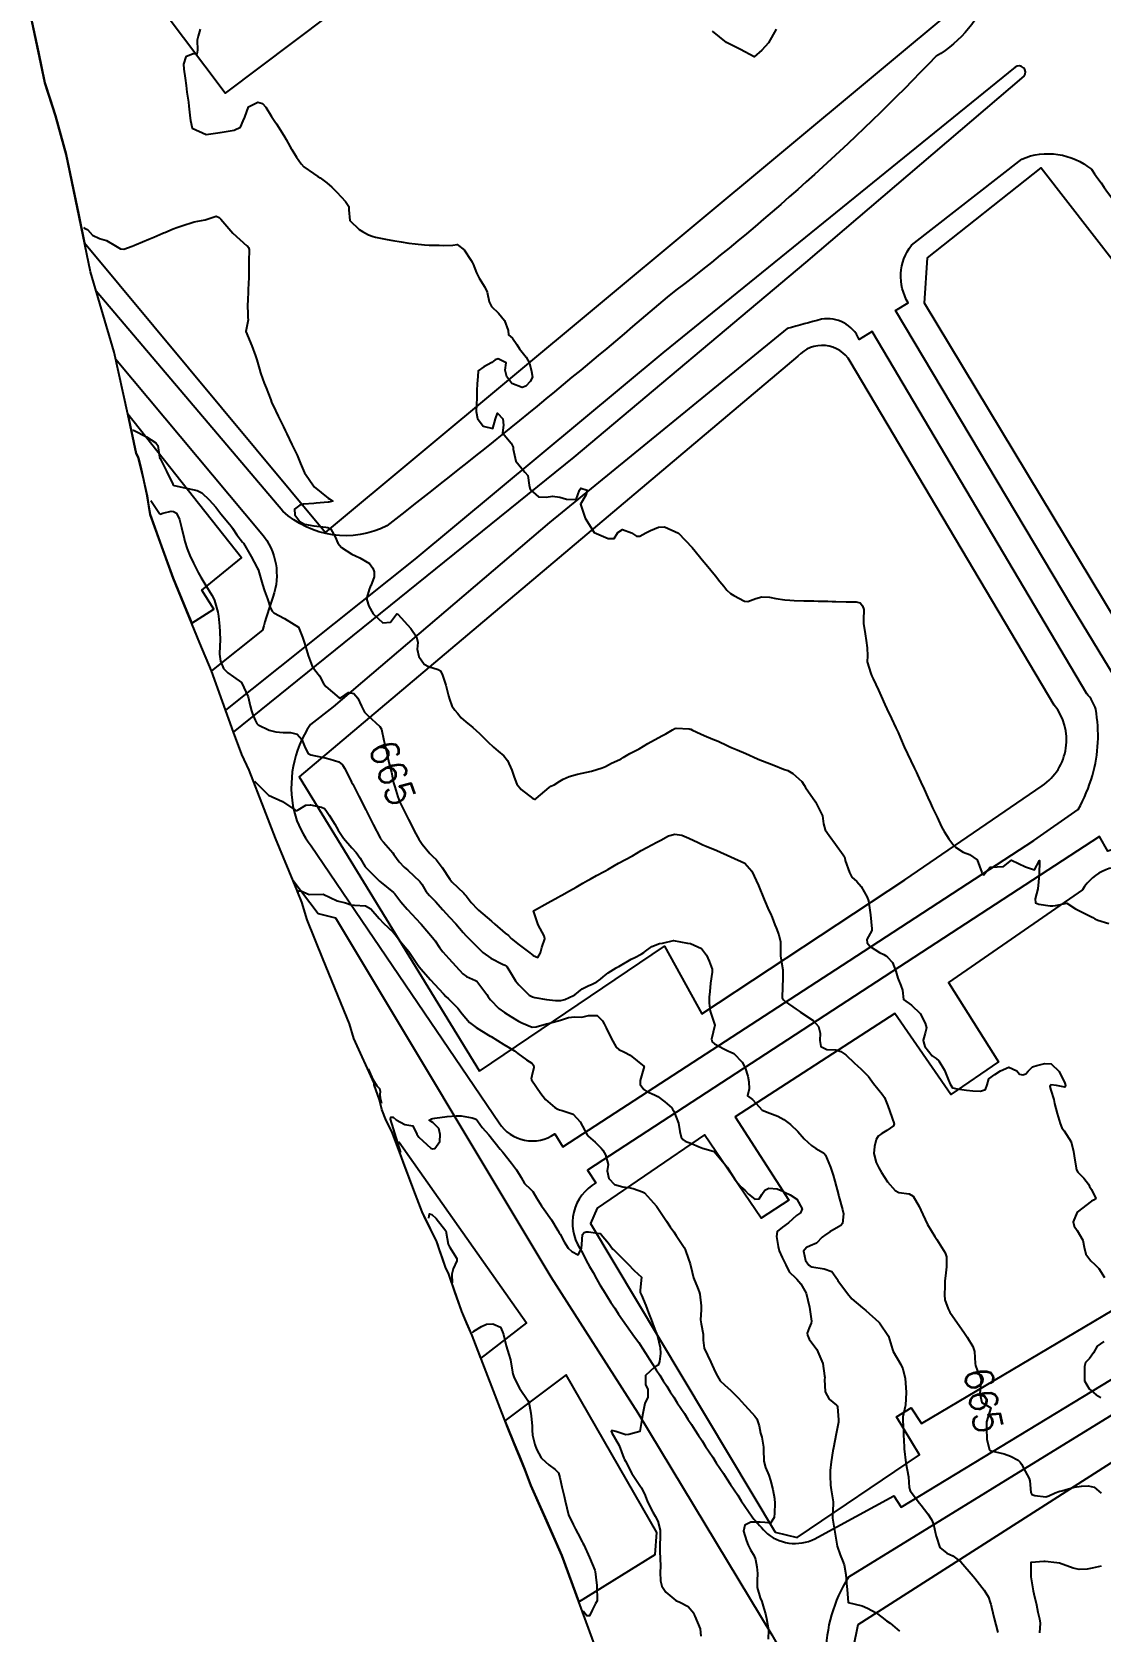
# Model space of a CAD drawing. Header units: metres. Extents: x 292545 to 299085, y 7450245 to 7463078.
# Drawn here: x 295564.9 to 295717.1, y 7458453.5 to 7458681.2 of the extents above; entities that cross this region are included whole.
import ezdxf
from ezdxf.enums import TextEntityAlignment as Align

# ---------------------------------------------------------------- set-up
doc = ezdxf.new("R2010")
doc.units = ezdxf.units.M
for name, color, linetype in [('Area', 45, 'Continuous'), ('Cotas', 45, 'Continuous'), ('Curvas de Nivel 1m', 11, 'Continuous'), ('Curvas de Nivel 5m', 15, 'Continuous'), ('Edificações', 30, 'Continuous'), ('Vias Primárias', 230, 'Continuous')]:
    doc.layers.add(name, color=color, linetype=linetype)
doc.styles.add('Style-STANDARD', font='STANDARD.shx')

msp = doc.modelspace()

# ---------------------------------------------------------------- linework, layer by layer
at = {"layer": 'Area'}
msp.add_polyline3d([(295645.28, 7458451.03, 681.32), (295640.41, 7458464.19, 675.6), (295636, 7458474.2, 670.65), (295635.16, 7458476.47, 669.36), (295633.56, 7458480.26, 674.69), (295632.65, 7458482.49, 673.96), (295627.63, 7458495.55, 678.4), (295626.14, 7458498.97, 678.29), (295624.31, 7458504.29, 675.39), (295623.82, 7458505.27, 676.83), (295622.95, 7458507.88, 677.41), (295622.62, 7458508.88, 677.63), (295622.62, 7458508.88, 677.65), (295621.68, 7458510.74, 678.77), (295620.52, 7458513.15, 669.27), (295619.55, 7458515.61, 669.12), (295616.19, 7458524.62, 674.65), (295615.39, 7458526.19, 669.03), (295614.77, 7458527.73, 668.89), (295614.42, 7458529.12, 668.95), (295613.65, 7458531.23, 678.04), (295613.67, 7458531.5, 668.78), (295610.75, 7458537.86, 669.53), (295610.17, 7458539.94, 668.71), (295606.41, 7458549.11, 668.35), (295604.14, 7458554.75, 668.12), (295603.37, 7458557.28, 668.13), (295602.76, 7458558.8, 667.96), (295602.7, 7458558.93, 667.98), (295599.58, 7458566.38, 667.32), (295597.99, 7458570.56, 666.94), (295595.84, 7458576.09, 666.6), (295594.79, 7458578.28, 680.72), (295593.61, 7458581.47, 676.86), (295590.48, 7458590.23, 676.93), (295588.84, 7458594.17, 670.73), (295585.03, 7458603.41, 669.95), (295581.72, 7458612.48, 670.47), (295581.29, 7458615.12, 670.66), (295580.84, 7458617.38, 670.83), (295580.05, 7458620.61, 669.97), (295579.74, 7458621.15, 665.24), (295578.56, 7458626.76, 664.33), (295576.6, 7458635.61, 664.55), (295573.24, 7458647.04, 669.17), (295569.77, 7458663.77, 670.08), (295568.25, 7458669.26, 668.97), (295566.74, 7458673.98, 671.86), (295564.89, 7458682.77, 672.77)], dxfattribs=at)
at = {"layer": 'Curvas de Nivel 1m', "flags": 128}
for points, elevation in [([(295588.88, 7458681.62), (295588.59, 7458680.61), (295588.43, 7458680.06), (295588.5, 7458678.61), (295588.4, 7458678.06), (295587.85, 7458678.11), (295586.81, 7458677.65), (295586.51, 7458676.63), (295586.55, 7458675.9), (295586.71, 7458674.63), (295586.85, 7458673.57), (295586.98, 7458672.63), (295587.18, 7458671.21), (295587.26, 7458670.62), (295587.45, 7458668.91), (295587.48, 7458668.62), (295587.72, 7458667.51), (295589.71, 7458666.6), (295591.72, 7458666.91), (295593.15, 7458667.13), (295593.72, 7458667.22), (295594.6, 7458667.66), (295595.01, 7458668.54), (295595.21, 7458669.07), (295595.75, 7458670.53), (295597.08, 7458671.2), (295597.76, 7458671.04), (295598.23, 7458670.5), (295599.04, 7458669.18), (295599.5, 7458668.48), (295599.73, 7458668.13), (295600.79, 7458666.46), (295601.13, 7458665.89), (295601.69, 7458664.85), (295601.83, 7458664.6), (295601.91, 7458664.46), (295602.61, 7458663.38), (295603.25, 7458662.44), (295603.66, 7458662.02), (295605.01, 7458661.05), (295605.64, 7458660.63), (295605.96, 7458660.41), (295606.94, 7458659.7), (295607.62, 7458659.11), (295608.36, 7458658.37), (295609.6, 7458657.08), (295610.07, 7458656.36), (295610.07, 7458655.87), (295610.22, 7458654.35), (295611.55, 7458653.08), (295612, 7458652.79), (295612.86, 7458652.32), (295613.54, 7458652.08), (295613.84, 7458652), (295615.53, 7458651.63), (295616.33, 7458651.49), (295617.53, 7458651.31), (295618.63, 7458651.15), (295619.52, 7458651.03), (295620.85, 7458650.9), (295621.52, 7458650.84), (295622.91, 7458650.82), (295623.52, 7458650.81), (295624.88, 7458650.83), (295625.52, 7458650.92), (295626.51, 7458650.16), (295627.5, 7458648.67), (295627.7, 7458648.35), (295627.78, 7458648.15), (295628.24, 7458646.9), (295628.65, 7458646.13), (295629.45, 7458644.86), (295629.78, 7458644.13), (295630.05, 7458642.75), (295630.4, 7458642.12), (295631.41, 7458641.15), (295632.23, 7458640.09), (295632.75, 7458638.71), (295632.81, 7458638.09), (295633.37, 7458637.59), (295634, 7458636.71), (295634.36, 7458636.06), (295635.34, 7458634.88), (295635.81, 7458634.05), (295636.11, 7458632.85), (295636.24, 7458632.05), (295635.92, 7458631.43), (295635.28, 7458630.77), (295634.77, 7458630.58), (295633.29, 7458631.16), (295632.57, 7458632.09), (295632.36, 7458633.04), (295632.49, 7458634.09), (295631.33, 7458634.64), (295630.91, 7458634.52), (295630.45, 7458634.11), (295629.32, 7458633.52), (295628.51, 7458632.94), (295628.43, 7458632.14), (295628.35, 7458631.08), (295628.3, 7458630.14), (295628.29, 7458629.12), (295628.26, 7458628.14), (295628.22, 7458627.16), (295628.41, 7458626.14), (295629.22, 7458625.05), (295630.58, 7458624.75), (295630.95, 7458626.1), (295631.24, 7458626.9), (295631.99, 7458626.09), (295632.09, 7458625.22), (295631.96, 7458624.09), (295633.19, 7458622.66), (295633.46, 7458622.08), (295633.46, 7458621.8), (295633.84, 7458620.07), (295635.14, 7458618.53), (295635.59, 7458618.05), (295635.75, 7458616.68), (295635.91, 7458616.05), (295637.1, 7458615.02), (295638.18, 7458614.94), (295639.1, 7458615.1), (295640.14, 7458614.96), (295641.09, 7458614.66), (295642.45, 7458614.61), (295642.93, 7458615.96), (295643.12, 7458616.24), (295644.01, 7458615.95), (295643.83, 7458615.22), (295643.08, 7458613.96), (295643.72, 7458611.95), (295645.04, 7458609.94), (295647.03, 7458609.04), (295647.89, 7458609.05), (295648.41, 7458609.9), (295649.05, 7458610.35), (295650.33, 7458609.88), (295651.04, 7458609.4), (295651.51, 7458609.39), (295652.38, 7458609.85), (295653.05, 7458610.2), (295654.19, 7458610.69), (295655.05, 7458610.72), (295657.04, 7458609.8), (295659.01, 7458607.77), (295660.66, 7458605.75), (295660.99, 7458605.35), (295662.3, 7458603.74), (295662.95, 7458602.93), (295663.49, 7458602.27), (295663.94, 7458601.72), (295664.45, 7458601.22), (295664.94, 7458600.93), (295666.45, 7458600.16), (295666.93, 7458600.11), (295668.07, 7458600.53), (295668.93, 7458600.76), (295670, 7458600.71), (295670.93, 7458600.51), (295672.21, 7458600.34), (295672.93, 7458600.28), (295673.55, 7458600.22), (295674.93, 7458600.18), (295676.33, 7458600.17), (295676.93, 7458600.16), (295678.35, 7458600.13), (295678.93, 7458600.1), (295679.48, 7458600.08), (295680.93, 7458600.06), (295682.38, 7458600.04), (295682.93, 7458599.89), (295683.29, 7458599.49), (295683.44, 7458598.95), (295683.43, 7458597.48), (295683.43, 7458596.94), (295683.64, 7458595.48), (295683.79, 7458594.55), (295683.93, 7458593.48), (295683.97, 7458592.34), (295683.95, 7458591.48), (295684.46, 7458589.82), (295684.62, 7458589.47), (295684.8, 7458589.07), (295685.53, 7458587.46), (295685.92, 7458586.61), (295686.44, 7458585.44), (295686.74, 7458584.78), (295687.39, 7458583.43), (295688.03, 7458582.11), (295688.34, 7458581.42), (295688.69, 7458580.62), (295689.23, 7458579.41), (295689.69, 7458578.39), (295690.16, 7458577.4), (295690.64, 7458576.42), (295690.98, 7458575.74), (295691.13, 7458575.39), (295691.58, 7458574.35), (295692.04, 7458573.38), (295692.59, 7458572.17), (295692.95, 7458571.37), (295693.26, 7458570.68), (295693.9, 7458569.36), (295694.54, 7458568.01), (295694.9, 7458567.35), (295695.57, 7458566.29), (295696.28, 7458565.33), (295696.51, 7458565.08), (295697.6, 7458564.41), (295698.5, 7458564.06), (295699.6, 7458563.29), (295700.28, 7458561.47), (295700.33, 7458561.28), (295700.46, 7458561.19), (295700.56, 7458561.18), (295700.65, 7458561.28), (295701.47, 7458562.27), (295702.48, 7458562.29), (295703.38, 7458562.35), (295704.49, 7458563.23), (295706.48, 7458562.28), (295707.77, 7458561.89), (295708.49, 7458563.18), (295708.46, 7458561.18), (295708.25, 7458559.18), (295707.9, 7458557.72), (295707.92, 7458557.19), (295708.41, 7458556.96), (295710.01, 7458556.76), (295710.41, 7458556.75), (295710.79, 7458556.77), (295712.41, 7458557.14), (295713.62, 7458556.33), (295714.4, 7458555.96), (295716.08, 7458555.09), (295716.39, 7458554.9), (295716.79, 7458554.69), (295718.38, 7458554.22)], 663), ([(295670.98, 7458681.63), (295669.87, 7458679.65), (295668.91, 7458678.6), (295667.84, 7458677.67), (295665.86, 7458678.7), (295663.87, 7458679.72), (295661.89, 7458681.34)], 663), ([(295572.24, 7458653.37), (295572.44, 7458653.21), (295572.8, 7458653.06), (295573.54, 7458652.27), (295574.53, 7458651.77), (295575.53, 7458651.5), (295576.79, 7458650.75), (295577.52, 7458650.3), (295577.97, 7458650.28), (295579.19, 7458650.72), (295579.43, 7458650.81), (295579.52, 7458650.85), (295579.75, 7458650.94), (295581.53, 7458651.68), (295582.25, 7458651.97), (295583.54, 7458652.54), (295583.63, 7458652.58), (295583.83, 7458652.67), (295585.03, 7458653.18), (295585.55, 7458653.38), (295586.66, 7458653.74), (295587.56, 7458654.04), (295588.01, 7458654.16), (295589.56, 7458654.45), (295590.02, 7458654.59), (295591.16, 7458654.98), (295591.57, 7458654.8), (295591.82, 7458654.57), (295593.54, 7458652.55), (295595.52, 7458650.73), (295595.64, 7458650.65), (295595.77, 7458650.53), (295595.84, 7458650.21), (295595.81, 7458648.53), (295595.79, 7458646.84), (295595.79, 7458646.53), (295595.78, 7458646.22), (295595.72, 7458644.53), (295595.64, 7458642.74), (295595.63, 7458642.53), (295595.64, 7458640.76), (295595.67, 7458640.53), (295595.7, 7458640.23), (295595.37, 7458638.53), (295596.22, 7458636.52), (295596.77, 7458635.09), (295596.95, 7458634.51), (295597.31, 7458633.17), (295597.45, 7458632.66), (295597.5, 7458632.51), (295598, 7458631.21), (295598.28, 7458630.5), (295598.92, 7458628.82), (295599.05, 7458628.48), (295599.1, 7458628.33), (295599.25, 7458627.99), (295599.99, 7458626.47), (295600.72, 7458624.97), (295600.96, 7458624.46), (295601.21, 7458623.96), (295601.94, 7458622.45), (295602.67, 7458620.95), (295602.9, 7458620.44), (295603.15, 7458619.74), (295603.74, 7458618.43), (295604.3, 7458617.59), (295605.11, 7458616.41), (295607.1, 7458614.82), (295607.37, 7458614.66), (295607.78, 7458614.38), (295607.22, 7458614.26), (295607.09, 7458614.24), (295605.41, 7458614.09), (295605.09, 7458614.07), (295603.58, 7458613.94), (295603.08, 7458613.81), (295602.3, 7458613.22), (295602.34, 7458612.45), (295603.05, 7458611.47), (295603.73, 7458611.11), (295605.05, 7458610.89), (295606.76, 7458610.68), (295607.05, 7458610.62), (295607.49, 7458610.39), (295608.1, 7458609.31), (295608.47, 7458608.38), (295609.01, 7458607.78), (295610.5, 7458606.84), (295611, 7458606.6), (295611.61, 7458606.33), (295612.98, 7458605.49), (295613.48, 7458604.82), (295613.66, 7458604.31), (295613.68, 7458603.6), (295613.19, 7458602.32), (295613.1, 7458602.16), (295612.94, 7458601.82), (295612.61, 7458600.64), (295612.63, 7458600.32), (295612.91, 7458599.44), (295613.5, 7458598.31), (295614.88, 7458597.06), (295616.01, 7458597.16), (295616.83, 7458598.27), (295616.9, 7458598.33), (295617.04, 7458598.27), (295618.87, 7458596.25), (295619.7, 7458595.07), (295619.88, 7458594.23), (295619.78, 7458593.3), (295620.02, 7458592.24), (295620.81, 7458591.17), (295621.42, 7458590.84), (295622.81, 7458590.42), (295623.1, 7458590.2), (295623.41, 7458589.58), (295623.86, 7458588.19), (295624.28, 7458586.66), (295624.41, 7458586.18), (295624.74, 7458585.25), (295625.16, 7458584.6), (295625.53, 7458584.17), (295626.09, 7458583.53), (295626.72, 7458582.95), (295627.71, 7458582.14), (295628.7, 7458581.28), (295629.88, 7458580.12), (295630.68, 7458579.35), (295631.34, 7458578.77), (295632.13, 7458578.09), (295632.65, 7458577.43), (295633.31, 7458576.07), (295633.62, 7458575.07), (295634.01, 7458574.07), (295634.61, 7458573.31), (295636.29, 7458572.04), (295636.59, 7458571.93), (295636.68, 7458571.95), (295636.77, 7458572.04), (295638.61, 7458573.61), (295638.85, 7458573.77), (295639.32, 7458574), (295640.13, 7458574.48), (295640.62, 7458574.78), (295641.46, 7458575.15), (295642.63, 7458575.48), (295644.63, 7458575.94), (295646.16, 7458576.41), (295646.64, 7458576.61), (295647.49, 7458577.06), (295648.66, 7458577.6), (295648.85, 7458577.7), (295649.15, 7458577.89), (295650.09, 7458578.45), (295650.67, 7458578.74), (295651.42, 7458579.12), (295652.68, 7458579.85), (295654.69, 7458580.95), (295655.26, 7458581.26), (295656.21, 7458581.8), (295656.52, 7458581.99), (295656.71, 7458582.03), (295658.55, 7458581.94), (295658.71, 7458581.92), (295658.81, 7458581.89), (295659.04, 7458581.77), (295660.17, 7458581.23), (295660.7, 7458581), (295661.94, 7458580.49), (295662.69, 7458580.18), (295663, 7458580.04), (295663.68, 7458579.72), (295664.37, 7458579.39), (295664.68, 7458579.25), (295665.42, 7458578.94), (295666.66, 7458578.42), (295668.32, 7458577.66), (295668.65, 7458577.53), (295670.02, 7458577.02), (295670.64, 7458576.76), (295672.03, 7458576.23), (295672.64, 7458576), (295673.34, 7458575.6), (295674.62, 7458574.44), (295674.95, 7458573.92), (295675.15, 7458573.58), (295676.58, 7458571.56), (295677.56, 7458569.55), (295677.69, 7458568.41), (295677.97, 7458567.55), (295678.53, 7458566.76), (295679.41, 7458565.53), (295680.5, 7458564.01), (295680.71, 7458563.73), (295680.73, 7458563.52), (295680.79, 7458563.21), (295681.43, 7458561.51), (295681.77, 7458560.82), (295682.45, 7458560.21), (295683.09, 7458559.48), (295683.93, 7458557.97), (295684.11, 7458557.47), (295684.39, 7458555.47), (295684.6, 7458553.47), (295684.62, 7458553.22), (295684.36, 7458552.78), (295683.9, 7458551.93), (295683.93, 7458551.47), (295684.34, 7458550.94), (295685.71, 7458550.08), (295686.33, 7458549.79), (295686.54, 7458549.66), (295686.82, 7458549.44), (295687.54, 7458548.66), (295688.01, 7458547.42), (295688.29, 7458546.46), (295688.71, 7458545.42), (295688.97, 7458544.71), (295689.1, 7458543.41), (295690.24, 7458542.6), (295691.51, 7458541.39), (295692.21, 7458540.05), (295692.37, 7458539.38), (295692.2, 7458538.63), (295691.94, 7458537.63), (295691.97, 7458537.38), (295692.17, 7458536.7), (295693.22, 7458535.36), (295693.79, 7458535), (295694.15, 7458534.68), (295694.96, 7458533.34), (295695.54, 7458531.92), (295695.76, 7458531.33), (295696.11, 7458530.81), (295696.76, 7458530.67), (295698.1, 7458530.51), (295699, 7458530.39), (295700.1, 7458530.34), (295700.79, 7458530.59), (295701.02, 7458531.27), (295701.27, 7458532.12), (295702.13, 7458532.71), (295702.95, 7458533.25), (295704.14, 7458533.78), (295705.26, 7458533.22), (295705.67, 7458532.76), (295706.13, 7458532.67), (295706.54, 7458532.8), (295706.89, 7458533.2), (295707.5, 7458533.83), (295708.14, 7458534.02), (295709.26, 7458534.29), (295710.14, 7458534.23), (295711.3, 7458533.15), (295712.12, 7458531.49), (295712.2, 7458531.14), (295712.19, 7458531.06), (295712.11, 7458530.9), (295710.92, 7458531.15), (295710.11, 7458531.25), (295710, 7458531.16), (295709.95, 7458531), (295710.1, 7458530.49), (295710.56, 7458529.16), (295710.65, 7458528.59), (295711.03, 7458527.15), (295711.46, 7458525.72), (295711.68, 7458525.14), (295712.03, 7458524.72), (295713.01, 7458523.13), (295713.35, 7458521.77), (295713.44, 7458521.13), (295713.73, 7458519.36), (295713.76, 7458519.12), (295713.96, 7458518.82), (295714.81, 7458517.96), (295715.48, 7458517.1), (295715.64, 7458516.79), (295715.93, 7458516.33), (295716.53, 7458515.08), (295716.19, 7458514.81), (295715.91, 7458514.66), (295713.89, 7458513.12), (295713.28, 7458511.73), (295713.46, 7458511.12), (295713.86, 7458510.5), (295714.68, 7458509.11), (295714.88, 7458508.15), (295715.1, 7458507.11), (295715.81, 7458506.16), (295716.38, 7458505.66), (295716.94, 7458505.08), (295717.78, 7458503.79)], 664), ([(295581.83, 7458614.46), (295583.06, 7458612.64), (295583.18, 7458612.55), (295583.54, 7458612.67), (295584.75, 7458612.97), (295585.07, 7458612.92), (295585.49, 7458612.65), (295585.91, 7458611.79), (295586.2, 7458610.64), (295586.58, 7458609.08), (295586.69, 7458608.63), (295587.01, 7458607.59), (295587.4, 7458606.62), (295587.92, 7458605.56), (295588.41, 7458604.61), (295588.6, 7458604.23), (295588.96, 7458603.56), (295589.55, 7458602.59), (295590.54, 7458600.97), (295590.77, 7458600.58), (295590.92, 7458600.21), (295591.36, 7458598.58), (295591.47, 7458597.99), (295591.64, 7458596.57), (295591.69, 7458595.75), (295591.72, 7458594.57), (295591.66, 7458593.76), (295591.61, 7458592.57), (295591.78, 7458591.61), (295592.21, 7458590.57), (295592.8, 7458589.94), (295593.63, 7458589.38), (295594.78, 7458588.53), (295595.7, 7458586.52), (295596.01, 7458585.25), (295596.17, 7458584.52), (295596.32, 7458584.11), (295596.72, 7458583.17), (295596.92, 7458582.72), (295597.15, 7458582.51), (295598.7, 7458581.76), (295599.67, 7458581.51), (295600.7, 7458581.43), (295601.73, 7458581.42), (295602.69, 7458581.19), (295603.34, 7458580.43), (295603.85, 7458579.25), (295604.27, 7458578.42), (295604.66, 7458578.23), (295606.2, 7458577.94), (295606.66, 7458577.83), (295607.41, 7458577.62), (295608.65, 7458577.25), (295609.13, 7458576.84), (295609.42, 7458576.36), (295610.27, 7458574.7), (295610.45, 7458574.35), (295610.61, 7458574.05), (295611.2, 7458572.94), (295611.5, 7458572.34), (295612.46, 7458570.43), (295612.51, 7458570.32), (295612.53, 7458570.29), (295612.56, 7458570.21), (295613.53, 7458568.31), (295614.52, 7458566.41), (295614.56, 7458566.33), (295614.59, 7458566.3), (295615.02, 7458565.8), (295616.32, 7458564.28), (295616.49, 7458564.06), (295617.24, 7458563.03), (295617.96, 7458562.26), (295618.47, 7458561.8), (295620.16, 7458560.23), (295620.44, 7458559.84), (295621.02, 7458558.81), (295621.53, 7458558.21), (295621.99, 7458557.78), (295622.41, 7458557.36), (295623.46, 7458556.19), (295624.39, 7458555.15), (295625.29, 7458554.17), (295626.36, 7458552.93), (295626.72, 7458552.52), (295627.1, 7458552.15), (295627.75, 7458551.54), (295628.33, 7458550.92), (295629.14, 7458550.12), (295630.31, 7458549.29), (295631.95, 7458548.45), (295632.31, 7458548.3), (295632.44, 7458548.22), (295632.56, 7458548.09), (295633.23, 7458547.01), (295633.82, 7458546.07), (295634.27, 7458545.48), (295635.78, 7458544.04), (295636.25, 7458543.78), (295636.59, 7458543.7), (295638.25, 7458543.4), (295639.5, 7458543.26), (295640.25, 7458543.28), (295640.82, 7458543.41), (295642.09, 7458543.97), (295642.19, 7458544.03), (295642.25, 7458544.08), (295643.31, 7458544.91), (295644.27, 7458545.4), (295644.66, 7458545.56), (295645.4, 7458545.93), (295645.91, 7458546.3), (295646.29, 7458546.63), (295647.03, 7458547.18), (295648.17, 7458547.9), (295648.25, 7458547.96), (295648.3, 7458547.99), (295648.53, 7458548.12), (295650.32, 7458549.13), (295650.8, 7458549.38), (295651.74, 7458549.86), (295652.09, 7458550.09), (295652.33, 7458550.29), (295653.25, 7458550.93), (295654.35, 7458551.36), (295654.74, 7458551.43), (295656.35, 7458551.8), (295658.35, 7458551.42), (295658.75, 7458551.37), (295660.34, 7458550.66), (295661.03, 7458549.74), (295661.43, 7458548.86), (295661.83, 7458547.74), (295661.86, 7458547.3), (295661.62, 7458545.74), (295661.49, 7458544.52), (295661.43, 7458543.74), (295661.4, 7458542.9), (295661.55, 7458541.74), (295662.2, 7458539.73), (295661.75, 7458537.74), (295661.82, 7458537.38), (295662.18, 7458537.09), (295663.5, 7458536.38), (295664.17, 7458536.04), (295664.41, 7458535.95), (295664.95, 7458535.7), (295666.14, 7458534.47), (295666.55, 7458533.68), (295666.91, 7458532.47), (295667.07, 7458531.68), (295667.1, 7458530.68), (295666.88, 7458529.68), (295667.58, 7458529.17), (295668.07, 7458528.65), (295668.95, 7458527.65), (295670.06, 7458527.19), (295671.22, 7458526.79), (295672.05, 7458526.31), (295672.46, 7458526.03), (295673, 7458525.61), (295674.03, 7458524.58), (295674.96, 7458523.58), (295676, 7458522.59), (295676.6, 7458522.16), (295677.69, 7458521.54), (295677.87, 7458521.42), (295677.99, 7458521.23), (295678.72, 7458519.53), (295679.11, 7458518.37), (295679.34, 7458517.53), (295679.85, 7458515.59), (295679.87, 7458515.52), (295679.92, 7458515.34), (295680.43, 7458513.51), (295680.54, 7458512.86), (295680.4, 7458511.51), (295680.17, 7458511.22), (295679.87, 7458511.04), (295678.62, 7458510.3), (295677.86, 7458509.81), (295677.7, 7458509.71), (295677.52, 7458509.55), (295676.69, 7458508.71), (295675.83, 7458508.33), (295675.31, 7458508.1), (295674.85, 7458507.58), (295675.14, 7458506.24), (295675.64, 7458505.57), (295675.8, 7458505.43), (295676.05, 7458505.32), (295677.8, 7458505.05), (295678.91, 7458504.65), (295679.69, 7458503.52), (295679.71, 7458503.46), (295679.77, 7458503.37), (295681.13, 7458501.51), (295681.75, 7458500.78), (295683.29, 7458499.48), (295683.73, 7458499.13), (295685.59, 7458497.45), (295685.65, 7458497.4), (295685.7, 7458497.34), (295686.98, 7458495.44), (295687.54, 7458493.55), (295687.57, 7458493.43), (295687.66, 7458493.27), (295688.75, 7458491.41), (295689.03, 7458490.81), (295689.37, 7458489.41), (295689.5, 7458487.49), (295689.5, 7458487.41), (295689.38, 7458485.6), (295689.35, 7458485.41), (295689.02, 7458483.94), (295689, 7458483.42), (295689.1, 7458481.83), (295689.12, 7458481.41), (295689.2, 7458479.71), (295689.23, 7458479.41), (295689.47, 7458477.41), (295689.83, 7458475.4), (295689.9, 7458473.88), (295690.05, 7458473.4), (295691.4, 7458471.65), (295691.63, 7458471.38), (295692.58, 7458470.16), (295693.11, 7458469.36), (295693.37, 7458468.68), (295693.69, 7458467.36), (295693.75, 7458466.95), (295694.27, 7458465.35), (295695.31, 7458464.55), (295696.13, 7458464.14), (295697.3, 7458463.31), (295699.04, 7458461.29), (295699.27, 7458461), (295700.61, 7458459.28), (295701.24, 7458458.27), (295701.49, 7458457.53), (295701.56, 7458457.27), (295701.66, 7458456.83), (295702.04, 7458455.26), (295702.27, 7458454.33), (295702.55, 7458453.25)], 666), ([(295596.61, 7458574.51), (295598.59, 7458572.49), (295600.58, 7458571.6), (295602.36, 7458570.44), (295602.56, 7458570.34), (295602.66, 7458570.34), (295602.84, 7458570.44), (295603.93, 7458571.07), (295604.57, 7458571.15), (295606.16, 7458570.8), (295606.57, 7458570.62), (295606.79, 7458570.39), (295607.27, 7458569.67), (295608.07, 7458568.37), (295608.53, 7458567.53), (295609.29, 7458566.36), (295610.5, 7458565.02), (295611.12, 7458564.34), (295611.69, 7458563.54), (295612.38, 7458562.32), (295612.42, 7458562.26), (295612.47, 7458562.2), (295614.39, 7458560.3), (295614.44, 7458560.25), (295614.66, 7458560.08), (295616.43, 7458558.64), (295616.61, 7458558.46), (295616.77, 7458558.27), (295617.48, 7458557.33), (295618.36, 7458556.25), (295618.4, 7458556.2), (295620.26, 7458554.23), (295620.37, 7458554.11), (295622, 7458552.21), (295622.35, 7458551.74), (295622.97, 7458550.83), (295623.47, 7458550.19), (295624.32, 7458549.26), (295625.33, 7458548.17), (295626.29, 7458547.07), (295626.81, 7458546.67), (295628.11, 7458546.13), (295628.28, 7458546.02), (295629.71, 7458544.12), (295629.93, 7458543.79), (295630.25, 7458543.34), (295631.45, 7458542.1), (295632.23, 7458541.54), (295633.13, 7458540.99), (295634.22, 7458540.33), (295634.69, 7458540.06), (295636.2, 7458539.45), (295636.74, 7458539.5), (295638.21, 7458539.93), (295638.29, 7458539.94), (295638.65, 7458540.01), (295640.22, 7458540.45), (295641.36, 7458540.84), (295642.22, 7458540.91), (295643.28, 7458540.9), (295644.22, 7458541.12), (295645.43, 7458541.13), (295646.21, 7458540.35), (295646.44, 7458539.92), (295646.72, 7458539.39), (295647.47, 7458537.91), (295648.17, 7458536.62), (295648.53, 7458536.26), (295649.37, 7458535.88), (295650.16, 7458535.47), (295652.13, 7458533.85), (295651.59, 7458531.86), (295651.56, 7458531.31), (295652.1, 7458530.56), (295652.53, 7458530.28), (295653.61, 7458529.83), (295654.09, 7458529.6), (295655.08, 7458528.82), (295656.07, 7458527.95), (295656.2, 7458527.8), (295656.38, 7458527.48), (295657.04, 7458525.79), (295657.23, 7458524.58), (295657.41, 7458523.79), (295657.66, 7458523.44), (295658.01, 7458523.23), (295658.88, 7458522.9), (295660, 7458522.4), (295660.48, 7458522.23), (295661.99, 7458521.82), (295662.13, 7458521.73), (295663.1, 7458520.6), (295663.82, 7458519.71), (295663.97, 7458519.51), (295665.14, 7458517.7), (295665.93, 7458516.74), (295666.5, 7458516.26), (295667.04, 7458515.67), (295667.91, 7458514.95), (295668.54, 7458515.03), (295668.94, 7458515.65), (295669.33, 7458516.25), (295669.93, 7458516.53), (295671.12, 7458516.44), (295671.93, 7458516.08), (295672.23, 7458515.92), (295672.94, 7458515.6), (295673.91, 7458514.96), (295674.65, 7458513.58), (295674.43, 7458513.04), (295673.88, 7458512.62), (295672.71, 7458511.61), (295671.87, 7458510.96), (295671.11, 7458510.38), (295671.02, 7458509.63), (295671.24, 7458508.22), (295671.39, 7458507.62), (295671.81, 7458506.67), (295672.16, 7458505.97), (295672.32, 7458505.61), (295672.82, 7458504.63), (295673.78, 7458503.69), (295673.9, 7458503.59), (295674.46, 7458502.89), (295675.22, 7458501.58), (295675.73, 7458499.57), (295675.98, 7458497.57), (295675.95, 7458497.32), (295675.69, 7458496.65), (295675.39, 7458495.87), (295675.41, 7458495.57), (295675.68, 7458495.04), (295676.74, 7458493.56), (295677.63, 7458491.55), (295677.87, 7458489.8), (295677.88, 7458489.55), (295677.86, 7458489.3), (295677.96, 7458487.54), (295678.51, 7458486.47), (295679.56, 7458485.6), (295679.64, 7458485.52), (295679.7, 7458485.38), (295679.87, 7458483.52), (295679.86, 7458483.2), (295679.51, 7458481.52), (295679.14, 7458479.53), (295679.06, 7458479.1), (295678.79, 7458477.53), (295678.65, 7458476.34), (295678.64, 7458475.54), (295678.72, 7458474.24), (295678.81, 7458473.54), (295679.09, 7458471.84), (295679.11, 7458471.53), (295678.99, 7458469.92), (295679, 7458469.53), (295679.35, 7458467.53), (295679.64, 7458465.53), (295680.1, 7458464.3), (295680.44, 7458463.51), (295680.64, 7458462.86), (295680.91, 7458461.51), (295681.05, 7458459.71), (295681.07, 7458459.5), (295681.09, 7458459.35), (295681.23, 7458457.5), (295683.23, 7458457.02), (295683.97, 7458456.72), (295685.21, 7458456.06), (295686.04, 7458455.45), (295686.67, 7458454.91), (295687.19, 7458454.56), (295688.55, 7458453.42)], 667), ([(295602.74, 7458558.65), (295602.95, 7458558.88), (295603.2, 7458558.89), (295604.42, 7458558.35), (295606.42, 7458558.39), (295608.41, 7458557.44), (295609.59, 7458557.18), (295610.41, 7458556.89), (295610.88, 7458556.82), (295612.41, 7458556.72), (295613.19, 7458556.31), (295614.38, 7458554.95), (295614.99, 7458554.29), (295616.36, 7458552.97), (295616.69, 7458552.61), (295616.95, 7458552.27), (295617.54, 7458551.46), (295618.34, 7458550.58), (295618.61, 7458550.25), (295619.16, 7458549.4), (295619.92, 7458548.23), (295620.3, 7458547.75), (295621.7, 7458546.22), (295622.27, 7458545.58), (295623.54, 7458544.19), (295623.9, 7458543.83), (295624.25, 7458543.52), (295625.57, 7458542.17), (295626.22, 7458541.36), (295627.27, 7458540.15), (295628.2, 7458539.41), (295629.98, 7458538.32), (295630.18, 7458538.2), (295630.34, 7458538.11), (295632.17, 7458537), (295632.74, 7458536.65), (295633.65, 7458536.07), (295634.16, 7458535.71), (295635.39, 7458534.8), (295636.14, 7458534.32), (295636.37, 7458534.04), (295636.43, 7458533.74), (295636.12, 7458532.54), (295636.05, 7458532.1), (295636.07, 7458532.04), (295636.09, 7458532.02), (295636.11, 7458531.97), (295637.43, 7458530.03), (295638.08, 7458529.17), (295639.44, 7458528), (295639.86, 7458527.79), (295640.06, 7458527.71), (295640.44, 7458527.61), (295642.05, 7458527.08), (295643.04, 7458525.96), (295644.02, 7458524.11), (295644.09, 7458524.01), (295644.16, 7458523.95), (295645.15, 7458523.08), (295646, 7458522.25), (295646.25, 7458521.92), (295646.64, 7458521.26), (295647.01, 7458519.91), (295646.88, 7458518.99), (295647.1, 7458517.91), (295647.93, 7458517.05), (295649.1, 7458516.72), (295649.93, 7458516.64), (295650.56, 7458516.5), (295651.92, 7458516.03), (295652.2, 7458515.85), (295653.9, 7458513.95), (295653.99, 7458513.83), (295654.19, 7458513.53), (295655.31, 7458511.82), (295655.87, 7458511.02), (295656.37, 7458510.31), (295656.71, 7458509.8), (295657.83, 7458508.07), (295657.99, 7458507.78), (295658.1, 7458507.49), (295658.72, 7458505.77), (295658.99, 7458504.57), (295659.16, 7458503.77), (295659.76, 7458502.37), (295660.01, 7458501.76), (295660.07, 7458501.43), (295660.29, 7458499.75), (295660.28, 7458499.2), (295660.18, 7458497.76), (295660.26, 7458497.2), (295660.55, 7458495.75), (295660.54, 7458494.89), (295660.68, 7458493.75), (295661.63, 7458491.74), (295662.28, 7458490.39), (295662.59, 7458489.73), (295663, 7458489.11), (295663.6, 7458488.5), (295664.48, 7458487.7), (295665.58, 7458486.62), (295666.46, 7458485.68), (295667.55, 7458484.47), (295667.94, 7458484.05), (295668.21, 7458483.66), (295668.53, 7458482.66), (295668.75, 7458481.65), (295668.92, 7458481.06), (295669.15, 7458479.65), (295669.15, 7458479.3), (295669.2, 7458477.64), (295669.46, 7458476.75), (295669.93, 7458475.64), (295670.16, 7458474.91), (295670.47, 7458473.63), (295670.71, 7458472.33), (295670.76, 7458471.63), (295670.72, 7458470.29), (295670.69, 7458469.63), (295670.18, 7458468.82), (295669.37, 7458468.9), (295668.7, 7458468.98), (295667.37, 7458468.95), (295666.49, 7458468.55), (295666.3, 7458467.68), (295666.73, 7458466.28), (295666.97, 7458465.67), (295667.32, 7458465), (295667.83, 7458464.18), (295668.04, 7458463.66), (295668.23, 7458462.59), (295668.31, 7458461.65), (295668.28, 7458460.65), (295668.27, 7458459.66), (295668.7, 7458458.2), (295668.92, 7458457.65), (295669.22, 7458456.66), (295669.44, 7458455.88), (295669.5, 7458455.65), (295669.59, 7458455.26), (295669.86, 7458453.64), (295669.83, 7458452.3)], 668), ([(295614.74, 7458528.61), (295614.55, 7458529.36), (295614.51, 7458529.87), (295614.57, 7458530.3), (295614.47, 7458530.67), (295614.1, 7458531.06), (295613.57, 7458531.93), (295612.85, 7458533.52)], 668), ([(295617.45, 7458521.59), (295616.01, 7458526.36), (295616.05, 7458526.64), (295616.39, 7458526.62), (295616.78, 7458526.27), (295618.04, 7458525.61), (295619.18, 7458525.39), (295619.77, 7458524.23), (295620.02, 7458523.78), (295621.73, 7458522.21), (295621.99, 7458522.11), (295622.33, 7458522.2), (295623.01, 7458523.19), (295623.07, 7458524.19), (295622.87, 7458525.04), (295622.04, 7458525.86), (295621.5, 7458526.22), (295621.85, 7458526.41), (295622.05, 7458526.44), (295622.33, 7458526.49), (295624.05, 7458526.76), (295625.37, 7458526.84), (295626.05, 7458526.84), (295627.64, 7458526.55), (295628.05, 7458526.41), (295628.23, 7458526.32), (295628.39, 7458526.13), (295629.08, 7458525.17), (295630.02, 7458524.11), (295631.64, 7458522.09), (295631.99, 7458521.67), (295633.26, 7458520.08), (295633.96, 7458519.15), (295634.61, 7458518.06), (295635.09, 7458517.21), (295635.93, 7458516.38), (295636.27, 7458516.04), (295636.8, 7458515.14), (295637.5, 7458514.02), (295637.9, 7458513.51), (295638.96, 7458512.01), (295639.86, 7458510.48), (295640.04, 7458510.19), (295640.17, 7458510), (295640.74, 7458508.88), (295641.34, 7458507.98), (295641.83, 7458507.53), (295642.73, 7458507.05), (295643.23, 7458507.96), (295643.28, 7458508.5), (295643.38, 7458509.95), (295643.58, 7458510.23), (295643.86, 7458510.29), (295644.2, 7458510.29), (295645.85, 7458510.05), (295646.04, 7458509.92), (295647.06, 7458508.68), (295647.65, 7458507.9), (295647.74, 7458507.82), (295647.82, 7458507.74), (295649.69, 7458505.88), (295649.8, 7458505.76), (295650.73, 7458504.8), (295651.78, 7458503.85), (295651.59, 7458502.02), (295651.57, 7458501.85), (295651.58, 7458501.68), (295651.75, 7458501.3), (295652.39, 7458499.84), (295652.79, 7458498.77), (295653.14, 7458497.84), (295653.69, 7458496.42), (295653.92, 7458495.83), (295654.04, 7458495.47), (295654.43, 7458493.82), (295654.48, 7458493), (295654.34, 7458491.82), (295654.13, 7458491.32), (295653.62, 7458491.03), (295652.33, 7458489.85), (295652.34, 7458488.59), (295652.66, 7458487.84), (295652.66, 7458486.76), (295652.26, 7458485.85), (295651.9, 7458484.21), (295651.85, 7458483.86), (295651.52, 7458481.86), (295649.95, 7458481.44), (295649.52, 7458481.4), (295648.13, 7458481.89), (295647.52, 7458482.03), (295647.45, 7458481.9), (295647.52, 7458481.67), (295648.57, 7458479.89), (295649.26, 7458478.09), (295649.35, 7458477.88), (295649.47, 7458477.65), (295650.41, 7458475.87), (295651.43, 7458474.3), (295651.62, 7458474.05), (295651.77, 7458473.85), (295652.31, 7458472.74), (295652.62, 7458471.84), (295653.38, 7458470.39), (295653.74, 7458469.83), (295654.09, 7458469.1), (295654.44, 7458467.82), (295654.42, 7458466.74), (295654.37, 7458465.82), (295654.4, 7458464.74), (295654.44, 7458463.82), (295654.48, 7458462.63), (295654.45, 7458461.82), (295654.48, 7458460.6), (295654.69, 7458459.82), (295655.24, 7458459.01), (295656.68, 7458457.8), (295657.23, 7458457.55), (295658.43, 7458456.97), (295659.22, 7458455.99), (295659.3, 7458455.76), (295659.38, 7458455.59), (295660.12, 7458453.75), (295660.21, 7458452.72)], 669), ([(295717.68, 7458494.71), (295716.72, 7458494.03), (295716.19, 7458493.09), (295715.64, 7458492.28), (295715.05, 7458491.69), (295714.93, 7458491.11), (295714.92, 7458489.81), (295714.93, 7458489.11), (295715.6, 7458487.94), (295716.56, 7458487.09), (295717.22, 7458486.72)], 664)]:
    msp.add_lwpolyline(points, dxfattribs=dict(at, elevation=elevation))
at = {"layer": 'Curvas de Nivel 5m', "flags": 128}
for points, elevation in [([(295579.27, 7458624.49), (295579.32, 7458624.51), (295579.47, 7458624.46), (295581.2, 7458623.54), (295582.57, 7458622.68), (295582.81, 7458622.31), (295583.08, 7458620.67), (295583.09, 7458620.6), (295583.16, 7458620.44), (295584.05, 7458618.66), (295584.99, 7458616.78), (295585.07, 7458616.65), (295585.11, 7458616.62), (295585.16, 7458616.6), (295587.11, 7458616.19), (295588.42, 7458615.92), (295589.1, 7458615.58), (295590.15, 7458614.59), (295591.08, 7458613.53), (295591.83, 7458612.57), (295593.05, 7458611.1), (295593.3, 7458610.81), (295593.48, 7458610.55), (295594.08, 7458609.59), (295594.91, 7458608.53), (295595.02, 7458608.38), (295596.13, 7458606.52), (295596.98, 7458604.89), (295597.12, 7458604.65), (295597.2, 7458604.51), (295597.29, 7458604.18), (295597.74, 7458602.5), (295598.03, 7458601.59), (295598.46, 7458600.49), (295598.91, 7458599.12), (295599.11, 7458598.69), (295599.38, 7458598.48), (295600.89, 7458597.66), (295602.87, 7458596.44), (295603.44, 7458595.01), (295603.65, 7458594.43), (295603.95, 7458593.53), (295604.24, 7458592.42), (295604.81, 7458590.88), (295605.15, 7458590.41), (295605.89, 7458589.5), (295606.43, 7458588.4), (295606.78, 7458587.96), (295608.66, 7458586.37), (295608.75, 7458586.33), (295608.91, 7458586.37), (295610, 7458587.12), (295610.76, 7458586.98), (295611.33, 7458586.33), (295611.88, 7458585.19), (295612.31, 7458584.32), (295612.73, 7458583.88), (295614.46, 7458582.3), (295614.71, 7458581.89), (295615.06, 7458580.29), (295615.36, 7458578.98), (295615.52, 7458578.29), (295615.76, 7458577.17), (295615.99, 7458576.28), (295616.12, 7458575.77), (295616.42, 7458574.27), (295616.46, 7458574.12), (295616.61, 7458573.67), (295617.05, 7458572.27), (295617.34, 7458571.5), (295617.93, 7458570.26), (295618.55, 7458569.05), (295618.97, 7458568.25), (295619.42, 7458567.35), (295620.03, 7458566.23), (295620.51, 7458565.52), (295621.6, 7458564.21), (295622.05, 7458563.77), (295622.48, 7458563.33), (295623.34, 7458562.19), (295624.45, 7458560.53), (295624.72, 7458560.18), (295626.43, 7458558.53), (295626.61, 7458558.35), (295626.77, 7458558.15), (295627.5, 7458557.23), (295628.4, 7458556.25), (295628.53, 7458556.13), (295630.38, 7458554.57), (295630.87, 7458554.11), (295632.36, 7458552.85), (295632.8, 7458552.52), (295633.2, 7458552.08), (295634.34, 7458551.18), (295635.87, 7458550.04), (295636.32, 7458549.67), (295636.98, 7458549.37), (295637.37, 7458550.03), (295637.58, 7458550.79), (295637.98, 7458552.02), (295637.89, 7458552.49), (295637.06, 7458554.03), (295636.4, 7458556.04), (295638.41, 7458557.16), (295639.91, 7458558), (295640.24, 7458558.18), (295640.43, 7458558.28), (295641.52, 7458558.89), (295642.44, 7458559.4), (295643.42, 7458559.96), (295644.07, 7458560.33), (295644.45, 7458560.56), (295645.34, 7458561.06), (295646.47, 7458561.64), (295646.65, 7458561.74), (295646.96, 7458561.92), (295647.91, 7458562.48), (295648.48, 7458562.81), (295650.49, 7458563.87), (295651.74, 7458564.62), (295652.51, 7458565.06), (295653.95, 7458565.83), (295654.32, 7458566.02), (295654.52, 7458566.12), (295655.63, 7458566.71), (295656.53, 7458566.97), (295657.53, 7458566.79), (295658.52, 7458566.37), (295659.85, 7458565.76), (295660.3, 7458565.54), (295660.51, 7458565.45), (295661.01, 7458565.24), (295662.5, 7458564.62), (295664.49, 7458563.71), (295666.48, 7458562.82), (295667.49, 7458561.67), (295668.44, 7458559.66), (295669.27, 7458557.65), (295669.94, 7458556.1), (295670.14, 7458555.64), (295670.39, 7458555.06), (295670.79, 7458554.05), (295670.96, 7458553.63), (295671.36, 7458552.63), (295671.6, 7458551.62), (295671.57, 7458550.38), (295671.57, 7458549.62), (295671.69, 7458548.99), (295671.93, 7458547.62), (295671.92, 7458545.97), (295671.89, 7458545.62), (295671.86, 7458545.21), (295671.84, 7458543.62), (295671.99, 7458543.35), (295672.25, 7458543.14), (295673.82, 7458542.01), (295674.23, 7458541.72), (295674.44, 7458541.59), (295676.22, 7458540.41), (295677, 7458539.56), (295677.24, 7458538.6), (295677.17, 7458537.56), (295677.32, 7458536.7), (295678.17, 7458536.29), (295679.46, 7458536.24), (295680.17, 7458535.99), (295680.88, 7458535.51), (295682.14, 7458534.35), (295682.58, 7458533.94), (295683.07, 7458533.49), (295683.62, 7458532.97), (295684.12, 7458532.42), (295684.86, 7458531.46), (295686.09, 7458529.92), (295686.4, 7458529.45), (295686.89, 7458528.26), (295687.18, 7458527.44), (295687.78, 7458525.7), (295687.7, 7458525.43), (295686.75, 7458524.73), (295686.03, 7458524.33), (295685.52, 7458523.96), (295685.23, 7458523.46), (295685, 7458522.47), (295684.9, 7458521.46), (295685.24, 7458520.19), (295685.59, 7458519.45), (295685.96, 7458518.78), (295686.81, 7458517.44), (295687.93, 7458516.18), (295688.44, 7458515.93), (295689.93, 7458515.7), (295690.51, 7458515.39), (295691.35, 7458513.94), (295691.6, 7458513.38), (295691.89, 7458512.76), (295692.55, 7458511.37), (295693.57, 7458509.65), (295693.75, 7458509.36), (295693.85, 7458509.21), (295695.03, 7458507.34), (295695.23, 7458506.75), (295695.24, 7458505.34), (295695.09, 7458504.04), (295695.02, 7458503.34), (295694.99, 7458502.57), (295694.97, 7458501.34), (295695.02, 7458500.62), (295695.46, 7458499.33), (295695.73, 7458498.87), (295696.81, 7458497.32), (295697.69, 7458496.04), (295698.17, 7458495.31), (295698.98, 7458493.98), (295699.24, 7458493.29), (295699.35, 7458491.58), (295699.38, 7458491.29), (295699.63, 7458490.6), (295700.05, 7458489.72), (295700.17, 7458489.28), (295700.12, 7458488.77), (295699.98, 7458487.28), (295700.28, 7458485.99), (295701.56, 7458485.26), (295700.96, 7458483.27), (295700.95, 7458481.84), (295700.97, 7458481.27), (295700.97, 7458480.73), (295701.37, 7458479.26), (295701.49, 7458479.17), (295701.63, 7458479.12), (295703.48, 7458478.67), (295704.37, 7458478.34), (295705.47, 7458477.79), (295705.76, 7458477.51), (295705.93, 7458477.21), (295706.47, 7458476.23), (295707.01, 7458475.2), (295707.1, 7458474.86), (295707.28, 7458473.19), (295707.42, 7458472.89), (295707.85, 7458472.76), (295709.41, 7458472.56), (295709.85, 7458472.73), (295710.73, 7458473.16), (295711.25, 7458473.32), (295711.42, 7458473.36), (295711.7, 7458473.42), (295713.43, 7458473.93), (295714.47, 7458474.08), (295715.43, 7458474.11), (295716.28, 7458473.94), (295717.29, 7458473.07)], 665), ([(295621.45, 7458512.26), (295621.56, 7458512.86), (295621.88, 7458512.8), (295622.52, 7458512.2), (295623.86, 7458510.45), (295623.94, 7458510.27), (295623.95, 7458510.19), (295624.23, 7458508.57), (295624.38, 7458508.18), (295625.45, 7458506.53), (295625.47, 7458506.16), (295624.91, 7458505.06), (295624.74, 7458504.26), (295624.8, 7458503.06)], 670), ([(295627.76, 7458495.94), (295627.75, 7458496), (295627.76, 7458496.06), (295627.86, 7458496.14), (295628.98, 7458496.84), (295629.7, 7458497.14), (295630.6, 7458497.21), (295631.69, 7458496.71), (295631.98, 7458496.09), (295632.08, 7458495.68), (295632.49, 7458494.08), (295632.87, 7458492.86), (295633.08, 7458492.08), (295633.36, 7458490.32), (295633.42, 7458490.07), (295633.61, 7458489.52), (295634.38, 7458488.06), (295635.57, 7458486.31), (295635.72, 7458486.05), (295635.98, 7458484.48), (295636.03, 7458484.04), (295636.19, 7458482.7), (295636.17, 7458482.04), (295636.22, 7458481.33), (295636.56, 7458480.03), (295636.82, 7458479.36), (295637.47, 7458478.14), (295637.57, 7458478.02), (295638.57, 7458477.11), (295639.46, 7458476.48), (295639.92, 7458476), (295640.13, 7458475.31), (295640.42, 7458473.99), (295640.74, 7458472.66), (295640.87, 7458471.99), (295641.37, 7458469.98), (295642.03, 7458468.64), (295642.38, 7458467.96), (295642.71, 7458467.33), (295643.33, 7458466.14), (295643.43, 7458465.95), (295643.54, 7458465.74), (295644.38, 7458463.94), (295645.11, 7458462.1), (295645.16, 7458461.93), (295645.27, 7458461.14), (295645.41, 7458459.93), (295645.42, 7458459.76), (295645.47, 7458457.93), (295645.43, 7458457.73), (295645.23, 7458457.38), (295644.73, 7458456.42), (295644.36, 7458455.63), (295643.98, 7458455.62), (295643.47, 7458456.3)], 670), ([(295717.3, 7458462.7), (295715.99, 7458462.39), (295715.29, 7458462.26), (295714.17, 7458462.23), (295713.29, 7458462.4), (295711.35, 7458463.1), (295711.3, 7458463.12), (295710.99, 7458463.15), (295709.3, 7458463.34), (295709.13, 7458463.35), (295707.3, 7458463.21), (295707.26, 7458463.19), (295707.27, 7458461.19), (295707.61, 7458459.19), (295707.7, 7458458.73), (295708.05, 7458457.18), (295708.27, 7458456.12), (295708.49, 7458455.18), (295708.57, 7458454.55), (295708.49, 7458453.18)], 665)]:
    msp.add_lwpolyline(points, dxfattribs=dict(at, elevation=elevation))
at = {"layer": 'Edificações', "elevation": 669.4}
for points in [[(295626.77, 7458698.38), (295592.42, 7458672.5), (295583.6, 7458684.2)], [(295564.89, 7458682.77), (295565.81, 7458678.37), (295566.74, 7458673.98), (295567.49, 7458671.62), (295568.25, 7458669.26), (295569.01, 7458666.51), (295569.77, 7458663.77), (295571.51, 7458655.4), (295572.38, 7458651.18), (295606.73, 7458609.9), (295697.88, 7458685.85)]]:
    msp.add_lwpolyline(points, dxfattribs=at)
at = {"layer": 'Edificações'}
msp.add_lwpolyline([(295743.39, 7458557.63), (295692.1, 7458642.56), (295692.53, 7458649.03), (295708.74, 7458661.88), (295726.73, 7458638.68)], dxfattribs=at)
for points in [[(295628.7, 7458533.18), (295655.03, 7458551.01), (295660.39, 7458541.37), (295689.32, 7458560.46), (295708.9, 7458573.85, 0.436537), (295710.61, 7458585.34), (295681.52, 7458634.29, 0.506631), (295674.07, 7458635.02), (295602.96, 7458575.13)], [(295670.83, 7458467.53), (295673.98, 7458466.76), (295691.39, 7458478.54), (295688.11, 7458483.98), (295690.22, 7458485.25), (295691.66, 7458483), (295742.16, 7458512.94, 0.930991), (295749.6, 7458520.6), (295733.1, 7458549.75), (295724.83, 7458545.07), (295722.13, 7458548.97, 1.490523), (295714.61, 7458559.04), (295695.53, 7458545.83), (295702.64, 7458534.54), (295695.87, 7458529.85), (295687.87, 7458541.39), (295665.11, 7458526.68), (295672.78, 7458514.8), (295668.82, 7458512.24), (295660.74, 7458524.14), (295645.47, 7458513.69), (295644.51, 7458511.5)]]:
    msp.add_lwpolyline(points, format="xyb", close=True, dxfattribs=at)
for points, elevation in [([(295587.68, 7458596.99), (295590.83, 7458598.99), (295589.12, 7458601.69), (295594.74, 7458606.32), (295578.56, 7458626.76), (295579.74, 7458621.15), (295580.08, 7458620.56), (295580.44, 7458619), (295580.95, 7458616.81), (295581.29, 7458615.12), (295581.5, 7458613.8), (295581.72, 7458612.48), (295583.37, 7458607.95), (295585.03, 7458603.41), (295586.94, 7458598.79)], 670.49), ([(295628.87, 7458492.32), (295627.63, 7458495.55), (295626.88, 7458497.26), (295626.14, 7458498.97), (295625.23, 7458501.63), (295624.31, 7458504.29), (295624.07, 7458504.78), (295623.82, 7458505.27), (295623.39, 7458506.57), (295622.95, 7458507.88), (295622.79, 7458508.38), (295622.62, 7458508.88), (295622.15, 7458509.81), (295621.68, 7458510.74), (295621.1, 7458511.94), (295620.52, 7458513.15), (295620.03, 7458514.38), (295619.55, 7458515.61), (295617.87, 7458520.12), (295616.83, 7458522.92), (295617.22, 7458523.1), (295635.38, 7458497.35)], 677.3), ([(295642.84, 7458457.61), (295653.72, 7458464.35), (295653.97, 7458467.5), (295641.02, 7458489.92), (295632.3, 7458483.39), (295632.65, 7458482.49), (295633.56, 7458480.26), (295634.36, 7458478.37), (295635.16, 7458476.47), (295635.58, 7458475.34), (295636, 7458474.2), (295637.18, 7458471.51), (295638.21, 7458469.2), (295640.41, 7458464.19)], 678.46)]:
    msp.add_lwpolyline(points, close=True, dxfattribs=dict(at, elevation=elevation))
msp.add_lwpolyline([(295712.61, 7458397.96), (295681.31, 7458447.83), (295682.67, 7458454.39), (295725.08, 7458481.49), (295728.7, 7458480.48), (295761.35, 7458427.33), (295760.55, 7458423.82), (295716.02, 7458397.43)], close=True, dxfattribs=at)
at = {"layer": 'Vias Primárias'}
for points, elevation in [([(295621.88, 7459141.35, -0.021584), (295623.86, 7459129.15, -0.007836), (295624.16, 7459106.11, 0.009528), (295623.71, 7459079.49, -0.000319), (295623.93, 7459048.56, 0.012984), (295623.43, 7459006.07, 0.032928), (295624.45, 7458979.93, 0.045741), (295628.44, 7458938.21, -0.02813), (295637.91, 7458885.29, -0.010158), (295647.37, 7458829.26, -0.003739), (295654.85, 7458784.9, 0.167235), (295666.73, 7458742.89, 0.002844), (295692.74, 7458710.74, -0.117868), (295701.3, 7458698.69, -0.359935), (295693.75, 7458677.74, -0.038466), (295655.41, 7458643.43, -0.012144), (295615.48, 7458610.87, -0.314791), (295600.63, 7458612.98), (295574.05, 7458644.27)], 676.59), ([(295593.61, 7458581.47), (295642.15, 7458620.65), (295675.18, 7458648.36), (295706.3, 7458674.91, 0.89665), (295705.01, 7458676.18), (295654.83, 7458635.53), (295619.48, 7458606.13), (295592.48, 7458584.62)], 676.86), ([(295576.8, 7458634.67), (295597.64, 7458609.75, -0.26693), (295599.23, 7458600.73, 0.023115), (295597.77, 7458596.02), (295590.48, 7458590.23)], 664.53), ([(295602.11, 7458560.35), (295605.68, 7458555.65), (295608.14, 7458555.04), (295638.87, 7458503.9), (295651.26, 7458484.54), (295670.35, 7458452.9), (295683.3, 7458430.18), (295705.98, 7458395.89, -0.419498), (295703.09, 7458387.08, 0.006542), (295702.11, 7458386.6, -0.030105), (295703.12, 7458385.01, 0.027755), (295688.81, 7458376.8, 0.026331), (295677.2, 7458370.26, 26.441794)], 667.86)]:
    msp.add_lwpolyline(points, format="xyb", dxfattribs=dict(at, elevation=elevation))
for points in [[(295760.44, 7458525.11), (295758.69, 7458523.81), (295729.9, 7458571.8), (295713.12, 7458599.38), (295687.98, 7458641.53), (295689.79, 7458642.63, -0.312613), (295690.26, 7458650.84), (295705.96, 7458663.11, -0.279), (295715.89, 7458661.66, -0.003332), (295723.2, 7458651.22, -0.007899), (295744.21, 7458619.68, -0.051011), (295757.5, 7458593.53, 0.007244), (295766.41, 7458571.38, -0.004253), (295777.75, 7458543.69, 0.004575), (295780.59, 7458536.75, -0.322048), (295775.09, 7458525.95, -0.007735), (295766.09, 7458520.51, -0.390426)], [(295604.7, 7458565.3), (295631.47, 7458525.82, 0.423156), (295639.41, 7458524.27), (295640.57, 7458522.4), (295681.37, 7458548.92), (295707.69, 7458566.05), (295714.03, 7458570.48, 0.056749), (295716.04, 7458575.31, 0.116202), (295716.51, 7458584.74, 0.120373), (295715.24, 7458586.93), (295684.67, 7458638.54), (295682.8, 7458637.4, 0.350739), (295677.42, 7458640.28, 0.002126), (295672.52, 7458638.96), (295638.64, 7458611.36), (295607.83, 7458585.08), (295604.58, 7458582.55, 0.208045), (295602.25, 7458570.18, 0.111146)], [(295676.92, 7458466.83), (295687.75, 7458472.72), (295688.76, 7458471.11), (295734.15, 7458498.62), (295747.21, 7458506.5, 0.193775), (295752.31, 7458513.29, 0.162899), (295753.27, 7458519.89, 0.144465), (295751.58, 7458526.2, -0.006216), (295730.52, 7458561.7), (295728.59, 7458560.68, 0.36646), (295718.22, 7458564.52), (295717.07, 7458566.63), (295644.07, 7458519.08), (295645.24, 7458517.28, 0.427426), (295642.98, 7458507.99, 0.043564), (295651.38, 7458494.56, 0.005409), (295667.53, 7458469.7, 0.014265), (295669.71, 7458467.29, 0.312506)], [(295717.33, 7458395.45), (295761.57, 7458422.54, 0.198438), (295763.45, 7458427.23, -0.023497), (295761.94, 7458433.26, -0.028643), (295758.17, 7458439.45), (295732.25, 7458481.29, 0.058505), (295729.06, 7458482.86, 0.362562), (295721.81, 7458484.14), (295720.96, 7458485.54), (295681.27, 7458461.14, 0.142826), (295678.04, 7458449.9, 0.029917), (295686.28, 7458435.51, -0.011357), (295709.96, 7458397.5, 0.402822)]]:
    msp.add_lwpolyline(points, format="xyb", close=True, dxfattribs=at)

# ---------------------------------------------------------------- texts
at = {"layer": 'Cotas', "style": 'Style-STANDARD'}
for rotation, p in [(289.9067, (295616.27, 7458575.69, 665)), (280.7548, (295700.51, 7458486.32, 665))]:
    msp.add_text('665', height=4, rotation=rotation, dxfattribs=at).set_placement(p, align=Align.MIDDLE_CENTER)

doc.saveas('drawing.dxf')
